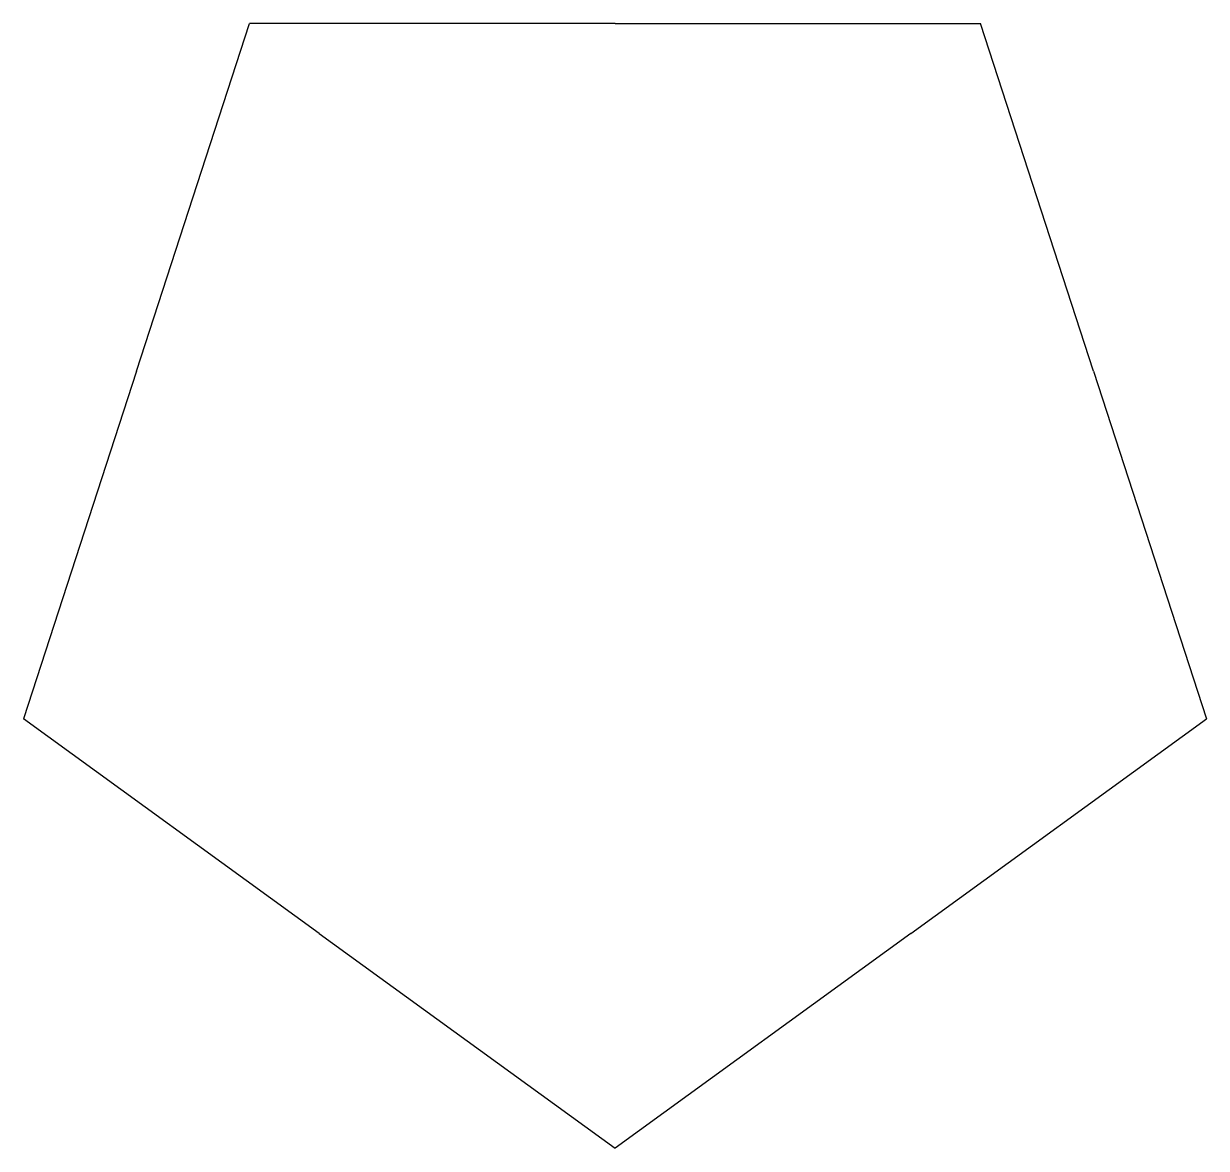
# Model space of a CAD drawing. Extents: x -84 to 84, y -88 to 72.
import ezdxf

# ---------------------------------------------------------------- set-up
doc = ezdxf.new("R2010")
doc.units = 0
doc.header["$MEASUREMENT"] = 0
doc.layers.add('MODELSKETCH_VISIBLE', color=7, linetype='CONTINUOUS')

msp = doc.modelspace()

# ---------------------------------------------------------------- linework, layer by layer
at = {"layer": 'MODELSKETCH_VISIBLE'}
for p, q in [((-68.02, 22.1), (-51.96, 71.52)), ((0, 71.52), (-51.96, 71.52)), ((0, 71.52), (51.96, 71.52)), ((68.02, 22.1), (51.96, 71.52)), ((-68.02, 22.1), (-84.08, -27.32)), ((68.02, 22.1), (84.08, -27.32)), ((-42.04, -57.86), (-84.08, -27.32)), ((42.04, -57.86), (84.08, -27.32)), ((-42.04, -57.86), (0, -88.4)), ((42.04, -57.86), (0, -88.4))]:
    msp.add_line(p, q, dxfattribs=at)

doc.saveas('drawing.dxf')
